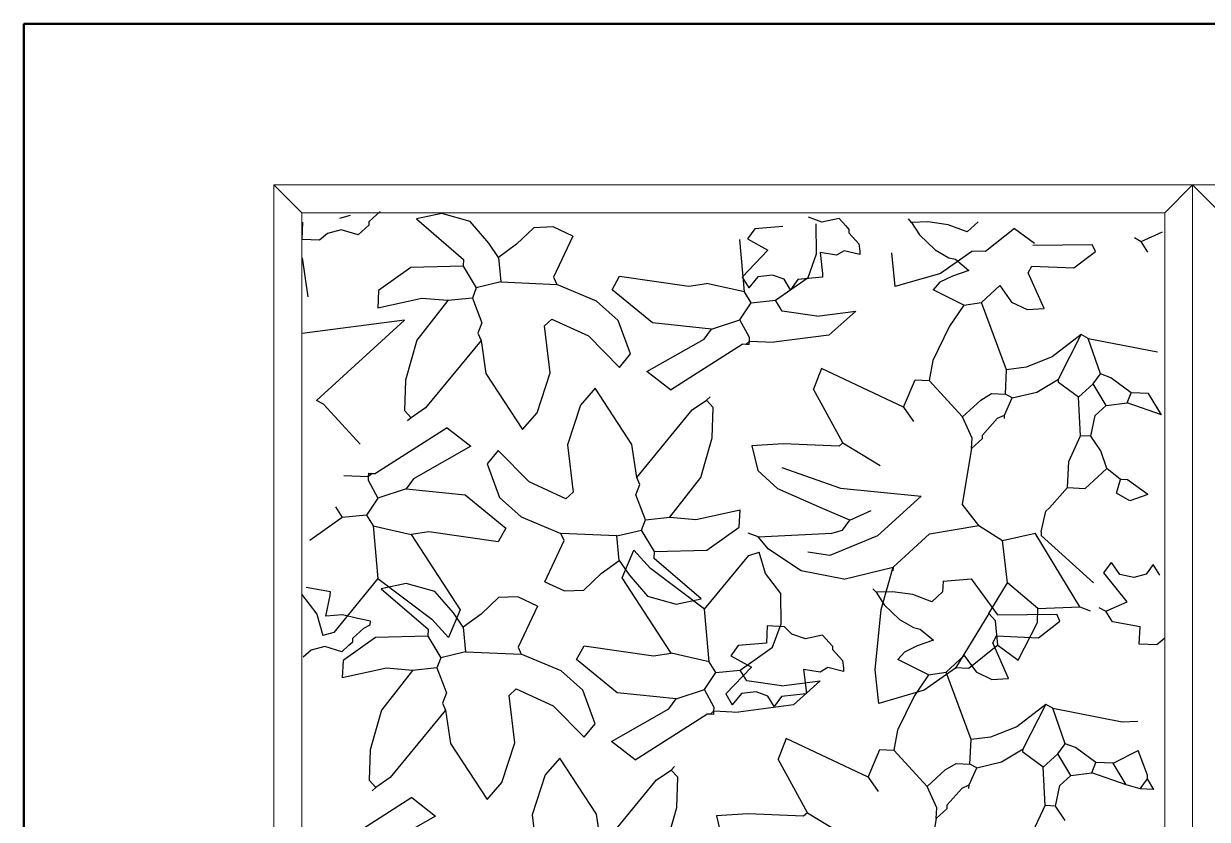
# Model space of a CAD drawing. Header units: inches. Extents: x 2960 to 8891, y 1487 to 4457.
# Drawn here: x 7860.4 to 7968.8, y 2885.9 to 2958.7 of the extents above; entities that cross this region are included whole.
import ezdxf

# ---------------------------------------------------------------- set-up
doc = ezdxf.new("R2010")
doc.units = ezdxf.units.IN
doc.header["$MEASUREMENT"] = 0
doc.layers.add('A-FURN', color=8, linetype='Continuous', lineweight=20)
doc.layers.add('A-WALL-FULL', color=7, linetype='Continuous', lineweight=50)
doc.layers.add('VERDE_siepe', color=96, linetype='Continuous')

msp = doc.modelspace()

# ---------------------------------------------------------------- linework, layer by layer
at = {"layer": 'A-FURN'}
for p, q in [((7883.32, 2733.41), (7883.32, 2943.93)), ((7883.32, 2943.93), (8083.32, 2943.93)), ((7885.87, 2941.38), (7883.32, 2943.93)), ((7964.88, 2941.38), (7967.43, 2943.93)), ((7969.98, 2941.38), (7967.43, 2943.93)), ((7967.43, 2807.62), (7967.43, 2943.93)), ((7885.87, 2941.38), (7964.88, 2941.38)), ((7885.87, 2733.41), (7885.87, 2941.38)), ((7964.88, 2807.62), (7964.88, 2941.38))]:
    msp.add_line(p, q, dxfattribs=at)
at = {"layer": 'A-WALL-FULL'}
for p in [(8103.19, 2958.69), (7860.41, 2733.41)]:
    msp.add_line(p, (7860.41, 2958.69), dxfattribs=at)
at = {"layer": 'VERDE_siepe'}
for p, q in [((7892.04, 2940.59), (7893.04, 2941.5)), ((7898.68, 2941.3), (7896.37, 2940.82)), ((7901.29, 2940.57), (7898.68, 2941.3)), ((7885.9, 2938.94), (7885.97, 2940.53)), ((7890.29, 2941.12), (7889.32, 2940.85)), ((7891.7, 2939.96), (7892.03, 2940.27)), ((7892.03, 2940.27), (7892.04, 2940.59)), ((7896.37, 2940.82), (7900.68, 2937.11)), ((7902.99, 2938.61), (7901.29, 2940.57)), ((7933.49, 2940.52), (7932.25, 2940.97)), ((7933, 2937.61), (7932.97, 2940.38)), ((7935.06, 2940.86), (7933.49, 2940.52)), ((7935.67, 2940.19), (7935.06, 2940.86)), ((7941.71, 2940.49), (7941.41, 2940.83)), ((7943.19, 2940.55), (7941.71, 2940.49)), ((7941.71, 2940.49), (7942.44, 2939.35)), ((7945.06, 2940.28), (7943.19, 2940.55)), ((7946.79, 2939.63), (7945.06, 2940.28)), ((7947.79, 2940.55), (7946.79, 2939.63)), ((7888.22, 2939.48), (7887.49, 2938.87)), ((7889.49, 2939.82), (7888.22, 2939.48)), ((7891.03, 2939.35), (7889.49, 2939.82)), ((7891.7, 2939.96), (7891.03, 2939.35)), ((7907.13, 2940.01), (7905.54, 2938.5)), ((7908.9, 2940.08), (7907.13, 2940.01)), ((7910.68, 2939.23), (7908.9, 2940.08)), ((7910.68, 2939.23), (7908.92, 2935.48)), ((7927.35, 2939.91), (7926.67, 2938.99)), ((7929.91, 2940.12), (7927.35, 2939.91)), ((7935.67, 2940.19), (7935.97, 2939.86)), ((7935.97, 2939.86), (7935.96, 2939.54)), ((7935.96, 2939.54), (7936.88, 2938.54)), ((7942.44, 2939.35), (7943.85, 2938)), ((7951.12, 2939.95), (7948.47, 2937.83)), ((7951.12, 2939.95), (7952.97, 2938.59)), ((7962.73, 2938.76), (7964.69, 2939.63)), ((7967.43, 2939.58), (7967.4, 2939.56)), ((7887.49, 2938.87), (7885.9, 2938.94)), ((7903.89, 2937.29), (7902.99, 2938.61)), ((7905.54, 2938.5), (7903.89, 2937.29)), ((7926.41, 2934.13), (7925.98, 2938.94)), ((7926.67, 2938.99), (7928.54, 2937.95)), ((7936.88, 2938.54), (7936.98, 2937.88)), ((7952.81, 2938.41), (7958.24, 2938.49)), ((7958.54, 2937.84), (7958.24, 2938.49)), ((7962.11, 2939.11), (7962.73, 2938.76)), ((7963.33, 2937.77), (7962.73, 2938.76)), ((7885.92, 2937.25), (7886.42, 2933.68)), ((7900.68, 2937.11), (7900.66, 2936.48)), ((7903.89, 2937.29), (7904.11, 2935.05)), ((7928.54, 2937.95), (7926.2, 2935.49)), ((7932.22, 2935.47), (7933, 2937.61)), ((7933.32, 2937.74), (7933.56, 2935.81)), ((7934.83, 2937.49), (7933.32, 2937.74)), ((7935.54, 2937.9), (7934.83, 2937.49)), ((7936.97, 2937.56), (7935.54, 2937.9)), ((7936.98, 2937.88), (7936.97, 2937.56)), ((7940.19, 2934.62), (7939.89, 2937.71)), ((7943.85, 2938), (7945.11, 2937.27)), ((7947.23, 2937.85), (7944.35, 2935.82)), ((7945.11, 2937.27), (7945.72, 2937.12)), ((7945.72, 2937.12), (7946.95, 2936.11)), ((7948.47, 2937.83), (7947.19, 2937.88)), ((7956.55, 2936.33), (7958.54, 2937.84)), ((7895.86, 2936.37), (7892.89, 2934.26)), ((7900.66, 2936.48), (7895.86, 2936.37)), ((7900.66, 2936.48), (7901.85, 2934.51)), ((7946.95, 2936.11), (7945.44, 2935.59)), ((7952.38, 2935.87), (7952.72, 2936.5)), ((7953.83, 2932.61), (7952.38, 2935.87)), ((7952.72, 2936.5), (7956.55, 2936.33)), ((7904.11, 2935.05), (7901.85, 2934.51)), ((7904.11, 2935.05), (7909.21, 2934.82)), ((7908.92, 2935.48), (7909.21, 2934.82)), ((7912.86, 2933.3), (7909.21, 2934.82)), ((7914.28, 2934.34), (7914.97, 2935.59)), ((7914.97, 2935.59), (7921.32, 2934.67)), ((7921.32, 2934.67), (7922.93, 2934.92)), ((7926.41, 2934.13), (7922.93, 2934.92)), ((7926.2, 2935.49), (7926.79, 2934.51)), ((7927.64, 2935.51), (7926.79, 2934.51)), ((7928.96, 2935.68), (7927.64, 2935.51)), ((7930.04, 2935.29), (7928.96, 2935.68)), ((7929.25, 2933.37), (7932.22, 2935.47)), ((7930.62, 2934.34), (7930.04, 2935.29)), ((7931.3, 2935.27), (7930.62, 2934.34)), ((7933.55, 2935.49), (7931.3, 2935.27)), ((7933.56, 2935.81), (7933.55, 2935.49)), ((7944.35, 2935.82), (7940.19, 2934.62)), ((7944.3, 2935.03), (7943.68, 2934.33)), ((7945.44, 2935.59), (7944.3, 2935.03)), ((7892.89, 2934.26), (7892.82, 2932.66)), ((7901.85, 2934.51), (7901.49, 2933.56)), ((7917.98, 2931.3), (7914.28, 2934.34)), ((7927.01, 2933.14), (7926.41, 2934.13)), ((7946.49, 2932.93), (7943.68, 2934.33)), ((7948.1, 2933.18), (7949.77, 2934.71)), ((7949.77, 2934.71), (7950.86, 2933.2)), ((7896.87, 2933.54), (7892.82, 2932.66)), ((7899.24, 2933.34), (7896.41, 2929.71)), ((7899.24, 2933.34), (7896.87, 2933.54)), ((7901.49, 2933.56), (7899.24, 2933.34)), ((7901.49, 2933.56), (7902.35, 2931.29)), ((7914.83, 2931.52), (7912.86, 2933.3)), ((7925.98, 2931.59), (7927.01, 2933.14)), ((7927.01, 2933.14), (7929.25, 2933.37)), ((7929.85, 2932.38), (7929.25, 2933.37)), ((7946.49, 2932.93), (7945.18, 2930.99)), ((7946.49, 2932.93), (7948.1, 2933.18)), ((7950.39, 2927.01), (7948.1, 2933.18)), ((7950.86, 2933.2), (7952.3, 2932.53)), ((7895.26, 2931.56), (7885.9, 2930.33)), ((7887.23, 2924.2), (7895.26, 2931.56)), ((7908.76, 2931.65), (7908.09, 2931.04)), ((7908.76, 2931.65), (7912.13, 2930.1)), ((7923.39, 2930.74), (7925.98, 2931.59)), ((7926.87, 2929.95), (7925.98, 2931.59)), ((7933.03, 2931.92), (7929.85, 2932.38)), ((7933.03, 2931.92), (7936.59, 2932.38)), ((7936.59, 2932.38), (7934.14, 2930.18)), ((7952.3, 2932.53), (7953.83, 2932.61)), ((7902.35, 2931.29), (7901.99, 2930.35)), ((7908.61, 2926.72), (7908.09, 2931.04)), ((7915.97, 2928.46), (7914.83, 2931.52)), ((7923.39, 2930.74), (7917.98, 2931.3)), ((7922.71, 2929.82), (7923.39, 2930.74)), ((7945.18, 2930.99), (7943.64, 2927.86)), ((7896.41, 2929.71), (7895.37, 2926.07)), ((7902.28, 2929.69), (7897.21, 2923.52)), ((7901.99, 2930.35), (7902.28, 2929.69)), ((7902.28, 2929.69), (7902.73, 2926.67)), ((7912.13, 2930.1), (7914.96, 2927.22)), ((7917.46, 2926.85), (7922.71, 2929.82)), ((7926.52, 2929.33), (7926.85, 2929.63)), ((7926.84, 2929.32), (7926.85, 2929.63)), ((7926.85, 2929.63), (7926.87, 2929.95)), ((7926.85, 2929.63), (7929.09, 2929.54)), ((7934.14, 2930.18), (7929.09, 2929.54)), ((7957.24, 2930.23), (7954.57, 2928.18)), ((7955.15, 2926.16), (7957.24, 2930.23)), ((7957.87, 2929.88), (7957.24, 2930.23)), ((7957.87, 2929.88), (7964.21, 2928.64)), ((7959.01, 2926.63), (7957.87, 2929.88)), ((7914.96, 2927.22), (7915.97, 2928.46)), ((7919.63, 2925.16), (7926.2, 2929.34)), ((7926.52, 2929.33), (7926.2, 2929.34)), ((7926.84, 2929.32), (7926.52, 2929.33)), ((7943.64, 2927.86), (7943.32, 2926.04)), ((7952.18, 2927.24), (7950.39, 2927.01)), ((7954.57, 2928.18), (7952.18, 2927.24)), ((7902.73, 2926.67), (7906.08, 2921.54)), ((7907.42, 2923.08), (7908.61, 2926.72)), ((7919.63, 2925.16), (7917.46, 2926.85)), ((7933.46, 2927.11), (7932.73, 2925.22)), ((7940.97, 2923.59), (7933.46, 2927.11)), ((7950.29, 2924.78), (7950.39, 2927.01)), ((7953.18, 2924.97), (7955.15, 2926.16)), ((7955.14, 2925.84), (7955.15, 2926.16)), ((7958.33, 2925.71), (7959.01, 2926.63)), ((7959.95, 2926.27), (7959.01, 2926.63)), ((7961.81, 2924.91), (7959.95, 2926.27)), ((7895.37, 2926.07), (7895.29, 2923.29)), ((7912.74, 2925.31), (7911.39, 2923.77)), ((7916.08, 2920.18), (7912.74, 2925.31)), ((7935.4, 2920.31), (7932.73, 2925.22)), ((7940.97, 2923.59), (7942.04, 2926.1)), ((7942.04, 2926.1), (7943.32, 2926.04)), ((7946.37, 2922.71), (7943.32, 2926.04)), ((7956.99, 2924.49), (7955.14, 2925.84)), ((7956.99, 2924.49), (7958.33, 2925.71)), ((7959.52, 2923.74), (7958.33, 2925.71)), ((7887.85, 2923.85), (7887.23, 2924.2)), ((7921.6, 2923.33), (7922.92, 2924.23)), ((7922.92, 2924.23), (7923.25, 2924.53)), ((7923.53, 2923.56), (7922.92, 2924.23)), ((7946.37, 2922.71), (7948.03, 2924.24)), ((7948.03, 2924.24), (7949.02, 2924.83)), ((7949.02, 2924.83), (7950.29, 2924.78)), ((7950.21, 2922.86), (7950.92, 2924.43)), ((7950.92, 2924.43), (7950.29, 2924.78)), ((7950.92, 2924.43), (7953.18, 2924.97)), ((7957.16, 2920.96), (7956.99, 2924.49)), ((7959.52, 2923.74), (7961.45, 2923.97)), ((7961.45, 2923.97), (7961.81, 2924.91)), ((7964.59, 2922.87), (7961.45, 2923.97)), ((7963.4, 2924.84), (7961.81, 2924.91)), ((7964.59, 2922.87), (7963.4, 2924.84)), ((7891.21, 2920.19), (7887.85, 2923.85)), ((7895.29, 2923.29), (7895.9, 2922.62)), ((7897.21, 2923.52), (7895.9, 2922.62)), ((7906.08, 2921.54), (7907.42, 2923.08)), ((7911.39, 2923.77), (7910.21, 2920.13)), ((7916.54, 2917.15), (7921.6, 2923.33)), ((7923.45, 2920.78), (7923.53, 2923.56)), ((7940.97, 2923.59), (7941.87, 2922.27)), ((7949.56, 2922.57), (7950.21, 2922.86)), ((7950.2, 2922.54), (7950.21, 2922.86)), ((7958.52, 2922.82), (7959.52, 2923.74)), ((7895.9, 2922.62), (7895.56, 2922.32)), ((7947.24, 2920.75), (7946.37, 2922.71)), ((7948.21, 2921.03), (7949.56, 2922.57)), ((7958.12, 2920.92), (7958.52, 2922.82)), ((7899.19, 2921.69), (7892.62, 2917.51)), ((7899.19, 2921.69), (7901.35, 2920)), ((7922.41, 2917.14), (7923.45, 2920.78)), ((7947.2, 2919.8), (7947.24, 2920.75)), ((7947.2, 2919.8), (7948.2, 2920.71)), ((7948.2, 2920.71), (7948.21, 2921.03)), ((7956.09, 2918.62), (7957.16, 2920.96)), ((7958.12, 2920.92), (7957.16, 2920.96)), ((7959.02, 2919.6), (7958.12, 2920.92)), ((7901.35, 2920), (7896.11, 2917.03)), ((7903.86, 2919.63), (7902.85, 2918.39)), ((7906.69, 2916.75), (7903.86, 2919.63)), ((7910.21, 2920.13), (7910.73, 2915.81)), ((7916.54, 2917.16), (7916.08, 2920.18)), ((7929.96, 2920.23), (7927.08, 2920.04)), ((7927.08, 2920.04), (7927.62, 2917.78)), ((7935.06, 2920.01), (7929.96, 2920.23)), ((7935.4, 2920.31), (7935.06, 2920.01)), ((7935.4, 2920.31), (7938.82, 2918.25)), ((7947.2, 2919.8), (7946.34, 2914.72)), ((7955.99, 2916.22), (7956.09, 2918.62)), ((7959.59, 2917.98), (7959.02, 2919.6)), ((7891.98, 2917.53), (7891.96, 2917.21)), ((7892.3, 2917.52), (7891.96, 2917.21)), ((7891.98, 2917.53), (7892.3, 2917.52)), ((7892.3, 2917.52), (7892.62, 2917.51)), ((7902.85, 2918.39), (7903.98, 2915.33)), ((7929.46, 2916.1), (7927.62, 2917.78)), ((7929.81, 2918.05), (7935.19, 2916.18)), ((7957.59, 2916.15), (7959.59, 2917.98)), ((7960.82, 2916.97), (7959.59, 2917.98)), ((7891.96, 2917.21), (7889.73, 2917.31)), ((7891.96, 2917.21), (7891.95, 2916.89)), ((7891.95, 2916.89), (7892.84, 2915.26)), ((7896.11, 2917.03), (7895.43, 2916.1)), ((7910.06, 2915.2), (7906.69, 2916.75)), ((7916.47, 2915.56), (7916.83, 2916.5)), ((7916.83, 2916.5), (7916.54, 2917.15)), ((7919.58, 2913.51), (7922.41, 2917.14)), ((7960.45, 2915.71), (7960.82, 2916.97)), ((7961.46, 2916.94), (7960.82, 2916.97)), ((7963.32, 2915.58), (7961.46, 2916.94)), ((7895.43, 2916.1), (7892.84, 2915.26)), ((7895.43, 2916.1), (7900.84, 2915.55)), ((7900.84, 2915.55), (7904.54, 2912.51)), ((7903.98, 2915.33), (7905.96, 2913.55)), ((7910.06, 2915.2), (7910.73, 2915.81)), ((7917.33, 2913.28), (7916.47, 2915.56)), ((7933.54, 2914.32), (7929.46, 2916.1)), ((7935.19, 2916.18), (7942.57, 2915.45)), ((7942.57, 2915.45), (7938.58, 2911.81)), ((7954.32, 2914.37), (7955.99, 2916.22)), ((7955.99, 2916.22), (7957.59, 2916.15)), ((7961.69, 2915.01), (7960.45, 2915.71)), ((7963.32, 2915.58), (7961.69, 2915.01)), ((7888.97, 2914.47), (7889.56, 2913.48)), ((7892.84, 2915.26), (7891.81, 2913.7)), ((7936.05, 2913.25), (7933.54, 2914.32)), ((7947.85, 2912.74), (7946.34, 2914.72)), ((7953.98, 2914.07), (7954.32, 2914.37)), ((7889.56, 2913.48), (7886.6, 2911.38)), ((7891.81, 2913.7), (7889.56, 2913.48)), ((7891.81, 2913.7), (7892.41, 2912.72)), ((7905.96, 2913.55), (7909.6, 2912.02)), ((7916.97, 2912.34), (7917.33, 2913.28)), ((7917.33, 2913.28), (7919.58, 2913.51)), ((7919.58, 2913.51), (7921.95, 2913.31)), ((7921.95, 2913.31), (7926, 2914.19)), ((7925.93, 2912.59), (7926, 2914.19)), ((7935.37, 2912.32), (7936.05, 2913.25)), ((7936.05, 2913.25), (7938, 2914.13)), ((7953.58, 2912.17), (7953.98, 2914.07)), ((7892.41, 2912.72), (7895.89, 2911.93)), ((7892.41, 2912.72), (7892.84, 2907.91)), ((7897.5, 2912.18), (7895.89, 2911.93)), ((7903.85, 2911.26), (7897.5, 2912.18)), ((7904.54, 2912.51), (7903.85, 2911.26)), ((7909.9, 2911.37), (7909.6, 2912.02)), ((7914.71, 2911.8), (7909.6, 2912.02)), ((7914.71, 2911.8), (7916.97, 2912.34)), ((7918.16, 2910.37), (7916.97, 2912.34)), ((7922.96, 2910.48), (7925.93, 2912.59)), ((7927.67, 2911.7), (7926.73, 2912.06)), ((7927.67, 2911.7), (7934.4, 2912.05)), ((7934.4, 2912.05), (7935.37, 2912.32)), ((7943.34, 2911.98), (7947.85, 2912.74)), ((7947.85, 2912.74), (7950.03, 2911.37)), ((7950.03, 2911.37), (7953.03, 2912.04)), ((7957.12, 2905.3), (7953.03, 2912.04)), ((7953.58, 2912.17), (7953.57, 2911.85)), ((7895.89, 2911.93), (7900.38, 2905.02)), ((7908.13, 2907.61), (7909.9, 2911.37)), ((7914.93, 2909.55), (7914.71, 2911.8)), ((7928.59, 2910.59), (7927.67, 2911.7)), ((7938.58, 2911.81), (7934.21, 2910.02)), ((7940.02, 2908.93), (7943.34, 2911.98)), ((7950.5, 2907.51), (7950.03, 2911.37)), ((7953.57, 2911.85), (7958.36, 2907.49)), ((7915.2, 2907.97), (7916.26, 2910.48)), ((7917.79, 2908.82), (7916.26, 2910.48)), ((7918.13, 2909.73), (7918.16, 2910.37)), ((7918.16, 2910.37), (7922.96, 2910.48)), ((7922.74, 2905.09), (7926.79, 2910.02)), ((7926.79, 2910.02), (7927.76, 2910.3)), ((7928.32, 2908.36), (7927.76, 2910.3)), ((7931.59, 2908.61), (7928.59, 2910.59)), ((7934.21, 2910.02), (7932.21, 2910.31)), ((7913.28, 2908.35), (7914.93, 2909.55)), ((7914.93, 2909.55), (7915.83, 2908.24)), ((7922.74, 2905.09), (7917.79, 2908.82)), ((7922.45, 2906.03), (7918.13, 2909.73)), ((7935.49, 2907.84), (7940.02, 2908.93)), ((7938.92, 2905.06), (7940.02, 2908.93)), ((7940.02, 2908.93), (7940, 2908.61)), ((7959.32, 2908.43), (7960, 2909.36)), ((7960.76, 2908.28), (7960, 2909.36)), ((7963.83, 2909.19), (7963.17, 2908.29)), ((7964.43, 2908.2), (7963.83, 2909.19)), ((7892.84, 2907.91), (7888.79, 2902.97)), ((7892.84, 2907.91), (7897.79, 2904.18)), ((7911.69, 2906.84), (7913.28, 2908.35)), ((7919.69, 2901.06), (7915.2, 2907.97)), ((7915.83, 2908.24), (7917.53, 2906.28)), ((7929.73, 2906.53), (7928.32, 2908.36)), ((7935.49, 2907.84), (7931.59, 2908.61)), ((7944.59, 2907.65), (7947.15, 2907.86)), ((7947.15, 2907.86), (7949.57, 2904.56)), ((7961.44, 2905.78), (7959.32, 2908.43)), ((7962.06, 2907.99), (7960.76, 2908.28)), ((7963.17, 2908.29), (7962.06, 2907.99)), ((7888.49, 2906.68), (7886.27, 2907.09)), ((7888.47, 2906.36), (7888.49, 2906.68)), ((7895.43, 2907.44), (7893.13, 2906.96)), ((7893.13, 2906.96), (7897.44, 2903.26)), ((7898.04, 2906.71), (7895.43, 2907.44)), ((7899.75, 2904.76), (7898.04, 2906.71)), ((7908.13, 2907.61), (7909.92, 2906.76)), ((7909.92, 2906.76), (7911.69, 2906.84)), ((7938.47, 2906.64), (7938.16, 2906.97)), ((7939.95, 2906.69), (7938.47, 2906.64)), ((7938.47, 2906.64), (7939.2, 2905.5)), ((7941.82, 2906.43), (7939.95, 2906.69)), ((7944.54, 2906.69), (7943.55, 2905.78)), ((7944.59, 2907.65), (7944.54, 2906.69)), ((7948.78, 2904.71), (7950.5, 2907.51)), ((7953.27, 2905.15), (7950.5, 2907.51)), ((7885.85, 2906.47), (7887.26, 2904.63)), ((7888.07, 2904.46), (7888.47, 2906.36)), ((7903.89, 2906.15), (7902.3, 2904.64)), ((7905.66, 2906.23), (7903.89, 2906.15)), ((7907.44, 2905.38), (7905.66, 2906.23)), ((7917.53, 2906.28), (7920.14, 2905.55)), ((7920.14, 2905.55), (7922.45, 2906.03)), ((7929.76, 2903.76), (7929.73, 2906.53)), ((7943.55, 2905.78), (7941.82, 2906.43)), ((7959.49, 2904.9), (7961.44, 2905.78)), ((7887.26, 2904.63), (7887.81, 2902.69)), ((7889.59, 2904.57), (7888.07, 2904.46)), ((7890.86, 2904.27), (7889.59, 2904.57)), ((7900.38, 2905.02), (7899.31, 2902.51)), ((7900.65, 2903.44), (7899.75, 2904.76)), ((7902.3, 2904.64), (7900.65, 2903.44)), ((7907.44, 2905.38), (7905.68, 2901.62)), ((7923.17, 2900.27), (7922.74, 2905.09)), ((7938.38, 2899.55), (7938.92, 2905.06)), ((7939.2, 2905.5), (7940.61, 2904.14)), ((7948.78, 2904.71), (7945.73, 2899.69)), ((7949.39, 2904.04), (7948.78, 2904.71)), ((7949.57, 2904.56), (7955, 2904.64)), ((7953.22, 2903.87), (7953.27, 2905.15)), ((7953.27, 2905.15), (7957.12, 2905.3)), ((7955.29, 2903.99), (7955, 2904.64)), ((7957.12, 2905.3), (7958.06, 2904.94)), ((7958.86, 2905.25), (7959.49, 2904.9)), ((7960.09, 2903.92), (7959.49, 2904.9)), ((7892.15, 2903.99), (7890.86, 2904.27)), ((7891.54, 2903.35), (7892.14, 2903.67)), ((7892.14, 2903.67), (7892.15, 2903.99)), ((7897.79, 2904.18), (7899.31, 2902.51)), ((7900.65, 2903.44), (7900.87, 2901.19)), ((7928.48, 2903.56), (7928.41, 2901.97)), ((7930.07, 2903.49), (7928.48, 2903.56)), ((7928.98, 2901.62), (7929.76, 2903.76)), ((7930.75, 2902.82), (7930.07, 2903.49)), ((7940.61, 2904.14), (7941.87, 2903.41)), ((7941.87, 2903.41), (7942.48, 2903.27)), ((7949.61, 2901.79), (7949.39, 2904.04)), ((7951.47, 2900.43), (7953.22, 2903.87)), ((7953.31, 2902.47), (7955.29, 2903.99)), ((7962.62, 2903.49), (7960.09, 2903.92)), ((7962.55, 2901.89), (7962.62, 2903.49)), ((7888.79, 2902.97), (7887.81, 2902.69)), ((7892.62, 2902.51), (7889.65, 2900.4)), ((7890.53, 2902.11), (7890.54, 2902.43)), ((7890.54, 2902.43), (7891.54, 2903.35)), ((7897.41, 2902.62), (7892.62, 2902.51)), ((7897.44, 2903.26), (7897.41, 2902.62)), ((7897.41, 2902.62), (7898.61, 2900.65)), ((7931.98, 2902.37), (7930.75, 2902.82)), ((7933.56, 2902.7), (7931.98, 2902.37)), ((7934.16, 2902.04), (7933.56, 2902.7)), ((7942.48, 2903.27), (7943.71, 2902.25)), ((7949.13, 2902.02), (7949.48, 2902.64)), ((7949.48, 2902.64), (7953.31, 2902.47)), ((7964.88, 2902.44), (7964.15, 2901.82)), ((7886.72, 2901.33), (7885.99, 2900.71)), ((7887.99, 2901.67), (7886.72, 2901.33)), ((7889.53, 2901.2), (7887.99, 2901.67)), ((7890.19, 2901.81), (7889.53, 2901.2)), ((7890.19, 2901.81), (7890.53, 2902.11)), ((7900.87, 2901.19), (7898.61, 2900.65)), ((7900.87, 2901.19), (7905.97, 2900.97)), ((7905.68, 2901.62), (7905.97, 2900.97)), ((7911.03, 2900.48), (7911.73, 2901.73)), ((7911.73, 2901.73), (7918.08, 2900.81)), ((7925.84, 2901.76), (7925.16, 2900.83)), ((7928.41, 2901.97), (7925.84, 2901.76)), ((7926.01, 2899.51), (7928.98, 2901.62)), ((7934.16, 2902.04), (7934.47, 2901.7)), ((7934.47, 2901.7), (7934.46, 2901.39)), ((7934.46, 2901.39), (7935.37, 2900.39)), ((7942.2, 2901.74), (7941.06, 2901.17)), ((7943.71, 2902.25), (7942.2, 2901.74)), ((7949.61, 2901.79), (7946.96, 2899.67)), ((7950.59, 2898.76), (7949.13, 2902.02)), ((7949.61, 2901.79), (7951.47, 2900.43)), ((7964.15, 2901.82), (7962.55, 2901.89)), ((7889.65, 2900.4), (7889.58, 2898.81)), ((7898.61, 2900.65), (7898.25, 2899.71)), ((7909.62, 2899.44), (7905.97, 2900.97)), ((7914.74, 2897.44), (7911.03, 2900.48)), ((7918.08, 2900.81), (7919.69, 2901.06)), ((7923.17, 2900.27), (7919.69, 2901.06)), ((7923.77, 2899.29), (7923.17, 2900.27)), ((7925.16, 2900.83), (7927.04, 2899.79)), ((7935.37, 2900.39), (7935.48, 2899.72)), ((7941.06, 2901.17), (7940.44, 2900.48)), ((7943.25, 2899.08), (7940.44, 2900.48)), ((7944.86, 2899.33), (7946.53, 2900.85)), ((7946.53, 2900.85), (7947.62, 2899.35)), ((7893.63, 2899.68), (7889.58, 2898.81)), ((7896, 2899.49), (7893.17, 2895.86)), ((7896, 2899.49), (7893.63, 2899.68)), ((7898.25, 2899.71), (7896, 2899.49)), ((7898.25, 2899.71), (7899.11, 2897.43)), ((7911.59, 2897.67), (7909.62, 2899.44)), ((7922.74, 2897.73), (7923.77, 2899.29)), ((7923.77, 2899.29), (7926.01, 2899.51)), ((7927.04, 2899.79), (7924.69, 2897.34)), ((7926.61, 2898.52), (7926.01, 2899.51)), ((7931.82, 2899.58), (7932.06, 2897.66)), ((7933.32, 2899.33), (7931.82, 2899.58)), ((7934.04, 2899.75), (7933.32, 2899.33)), ((7935.47, 2899.4), (7934.04, 2899.75)), ((7935.48, 2899.72), (7935.47, 2899.4)), ((7938.69, 2896.46), (7938.38, 2899.55)), ((7943.25, 2899.08), (7941.94, 2897.14)), ((7945.73, 2899.69), (7942.85, 2897.67)), ((7943.25, 2899.08), (7944.86, 2899.33)), ((7947.15, 2893.15), (7944.86, 2899.33)), ((7946.96, 2899.67), (7945.69, 2899.73)), ((7947.62, 2899.35), (7949.06, 2898.67)), ((7929.79, 2898.07), (7926.61, 2898.52)), ((7929.79, 2898.07), (7933.34, 2898.53)), ((7933.34, 2898.53), (7930.9, 2896.33)), ((7949.06, 2898.67), (7950.59, 2898.76)), ((7899.11, 2897.43), (7898.75, 2896.49)), ((7905.51, 2897.79), (7904.85, 2897.18)), ((7905.37, 2892.86), (7904.85, 2897.18)), ((7905.51, 2897.79), (7908.89, 2896.25)), ((7912.73, 2894.6), (7911.59, 2897.67)), ((7920.15, 2896.89), (7914.74, 2897.44)), ((7919.47, 2895.96), (7920.15, 2896.89)), ((7920.15, 2896.89), (7922.74, 2897.73)), ((7923.63, 2896.1), (7922.74, 2897.73)), ((7924.69, 2897.34), (7925.29, 2896.35)), ((7926.14, 2897.36), (7925.29, 2896.35)), ((7927.46, 2897.53), (7926.14, 2897.36)), ((7928.53, 2897.14), (7927.46, 2897.53)), ((7929.12, 2896.19), (7928.53, 2897.14)), ((7929.8, 2897.11), (7929.12, 2896.19)), ((7932.04, 2897.34), (7929.8, 2897.11)), ((7932.06, 2897.66), (7932.04, 2897.34)), ((7942.85, 2897.67), (7938.69, 2896.46)), ((7941.94, 2897.14), (7940.4, 2894.01)), ((7893.17, 2895.86), (7892.13, 2892.21)), ((7899.04, 2895.84), (7893.97, 2889.67)), ((7898.75, 2896.49), (7899.04, 2895.84)), ((7899.04, 2895.84), (7899.49, 2892.81)), ((7908.89, 2896.25), (7911.71, 2893.37)), ((7914.22, 2892.99), (7919.47, 2895.96)), ((7923.28, 2895.47), (7923.61, 2895.78)), ((7923.6, 2895.46), (7923.61, 2895.78)), ((7923.61, 2895.78), (7923.63, 2896.1)), ((7923.61, 2895.78), (7925.85, 2895.68)), ((7930.9, 2896.33), (7925.85, 2895.68)), ((7954, 2896.37), (7951.33, 2894.33)), ((7951.91, 2892.31), (7954, 2896.37)), ((7954.63, 2896.02), (7954, 2896.37)), ((7954.63, 2896.02), (7960.97, 2894.79)), ((7955.76, 2892.78), (7954.63, 2896.02)), ((7916.39, 2891.3), (7922.96, 2895.49)), ((7923.28, 2895.47), (7922.96, 2895.49)), ((7923.6, 2895.46), (7923.28, 2895.47)), ((7960.97, 2894.79), (7962.42, 2894.85)), ((7911.71, 2893.37), (7912.73, 2894.6)), ((7940.4, 2894.01), (7940.08, 2892.18)), ((7951.33, 2894.33), (7948.94, 2893.39)), ((7899.49, 2892.81), (7902.84, 2887.68)), ((7904.18, 2889.22), (7905.37, 2892.86)), ((7916.39, 2891.3), (7914.22, 2892.99)), ((7930.22, 2893.25), (7929.49, 2891.37)), ((7937.73, 2889.73), (7930.22, 2893.25)), ((7947.05, 2890.92), (7947.15, 2893.15)), ((7948.94, 2893.39), (7947.15, 2893.15)), ((7955.08, 2891.85), (7955.76, 2892.78)), ((7956.71, 2892.42), (7955.76, 2892.78)), ((7892.13, 2892.21), (7892.05, 2889.43)), ((7909.5, 2891.45), (7908.15, 2889.92)), ((7912.84, 2886.32), (7909.5, 2891.46)), ((7937.73, 2889.73), (7938.8, 2892.24)), ((7938.8, 2892.24), (7940.08, 2892.18)), ((7943.13, 2888.85), (7940.08, 2892.18)), ((7949.94, 2891.12), (7951.91, 2892.31)), ((7951.89, 2891.99), (7951.91, 2892.31)), ((7953.75, 2890.63), (7951.89, 2891.99)), ((7953.75, 2890.63), (7955.08, 2891.85)), ((7956.28, 2889.88), (7955.08, 2891.85)), ((7958.57, 2891.06), (7956.71, 2892.42)), ((7960.16, 2890.99), (7962.45, 2892.17)), ((7963.31, 2889.89), (7962.45, 2892.17)), ((7918.36, 2889.47), (7919.68, 2890.37)), ((7919.68, 2890.37), (7920.01, 2890.68)), ((7920.29, 2889.71), (7919.68, 2890.37)), ((7932.16, 2886.46), (7929.49, 2891.37)), ((7943.13, 2888.85), (7944.79, 2890.38)), ((7944.79, 2890.38), (7945.78, 2890.98)), ((7945.78, 2890.98), (7947.05, 2890.92)), ((7946.97, 2889.01), (7947.68, 2890.57)), ((7947.68, 2890.57), (7947.05, 2890.92)), ((7947.68, 2890.57), (7949.94, 2891.12)), ((7953.92, 2887.11), (7953.75, 2890.63)), ((7958.2, 2890.12), (7958.57, 2891.06)), ((7960.16, 2890.99), (7958.57, 2891.06)), ((7961.35, 2889.02), (7960.16, 2890.99)), ((7892.05, 2889.43), (7892.66, 2888.76)), ((7893.97, 2889.67), (7892.66, 2888.76)), ((7908.15, 2889.92), (7906.97, 2886.27)), ((7913.3, 2883.3), (7918.36, 2889.47)), ((7920.21, 2886.93), (7920.29, 2889.71)), ((7937.73, 2889.73), (7938.63, 2888.41)), ((7955.28, 2888.96), (7956.28, 2889.88)), ((7956.28, 2889.88), (7958.2, 2890.12)), ((7961.35, 2889.02), (7958.2, 2890.12)), ((7962.62, 2888.64), (7963.3, 2889.57)), ((7963.3, 2889.57), (7963.31, 2889.89)), ((7963.89, 2888.59), (7963.3, 2889.57)), ((7892.66, 2888.76), (7892.32, 2888.46)), ((7902.84, 2887.68), (7904.18, 2889.22)), ((7944, 2886.9), (7943.13, 2888.85)), ((7944.97, 2887.18), (7946.32, 2888.72)), ((7946.32, 2888.72), (7946.97, 2889.01)), ((7946.96, 2888.69), (7946.97, 2889.01)), ((7954.88, 2887.06), (7955.28, 2888.96)), ((7962.62, 2888.64), (7961.35, 2889.02)), ((7963.89, 2888.59), (7962.62, 2888.64)), ((7895.95, 2887.84), (7889.37, 2883.65)), ((7895.95, 2887.84), (7898.11, 2886.15)), ((7944.96, 2886.86), (7944.97, 2887.18)), ((7952.85, 2884.76), (7953.92, 2887.11)), ((7954.88, 2887.06), (7953.92, 2887.11)), ((7898.11, 2886.15), (7892.87, 2883.18)), ((7906.97, 2886.27), (7907.49, 2881.95)), ((7913.3, 2883.3), (7912.84, 2886.32)), ((7919.17, 2883.28), (7920.21, 2886.93)), ((7926.72, 2886.37), (7923.83, 2886.18)), ((7923.83, 2886.18), (7924.37, 2883.92)), ((7931.82, 2886.15), (7926.72, 2886.37)), ((7932.16, 2886.46), (7931.82, 2886.15)), ((7932.16, 2886.46), (7935.58, 2884.39)), ((7943.96, 2885.94), (7944, 2886.9)), ((7943.96, 2885.94), (7944.96, 2886.86)), ((7955.78, 2885.75), (7954.88, 2887.06)), ((7943.96, 2885.94), (7943.1, 2880.87))]:
    msp.add_line(p, q, dxfattribs=at)
msp.add_arc((7958.36, 2907.49), 0.0000399, 227.3475, 267.1505, dxfattribs=at)

doc.saveas('drawing.dxf')
